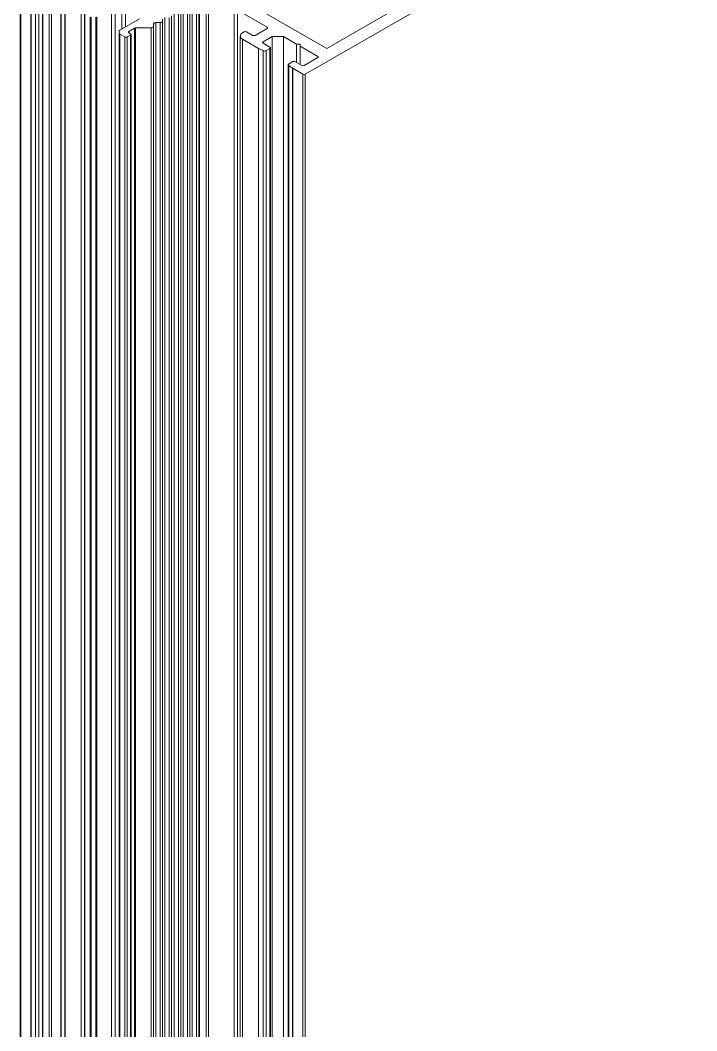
# Model space of a CAD drawing. Header units: millimetres. Extents: x 39 to 459, y 26 to 647.
# Drawn here: x 173.223 to 174.484, y 253.922 to 255.807 of the extents above; entities that cross this region are included whole.
import ezdxf

# ---------------------------------------------------------------- set-up
doc = ezdxf.new("R2010")
doc.units = ezdxf.units.MM
doc.layers.add('ANTET', color=7, linetype='Continuous')

# ---------------------------------------------------------------- blocks, each defined once
blk = doc.blocks.new('Kayıt Montajı')
at = {"color": 7, "linetype": 'Continuous', "lineweight": 15}
for p, q in [((11309.324, 2137.9323), (11310.6456, 2138.6952)), ((11309.3643, 2137.98), (11310.4515, 2138.6076)), ((11308.8764, 2138.2617), (11309.3643, 2137.98)), ((11308.7928, 2138.2372), (11308.7928, 2113.496)), ((11308.7937, 2138.236), (11308.7937, 2113.4948)), ((11308.8467, 2138.2519), (11308.8467, 2113.5107)), ((11308.851, 2138.2519), (11308.851, 2113.5107)), ((11308.8128, 2138.2249), (11308.8128, 2113.4838)), ((11308.813, 2138.2248), (11308.813, 2113.4837)), ((11308.8211, 2138.2209), (11308.8211, 2113.4797)), ((11308.8272, 2138.221), (11308.8272, 2113.4798)), ((11308.834, 2138.2249), (11308.834, 2113.4838)), ((11308.8349, 2113.485), (11308.8349, 2138.2262)), ((11308.8683, 2138.1947), (11308.8683, 2113.4535)), ((11308.8694, 2138.193), (11308.8694, 2113.4519)), ((11308.8762, 2138.1883), (11308.8762, 2113.4471)), ((11308.8764, 2138.1882), (11308.8764, 2113.447)), ((11308.9061, 2138.1711), (11308.9061, 2113.4299)), ((11308.9823, 2138.0656), (11308.9823, 2138.0166)), ((11308.989, 2138.0695), (11308.989, 2138.0205)), ((11309.1135, 2138.0675), (11309.1135, 2115.041)), ((11309.1215, 2138.0675), (11309.1215, 2115.041)), ((11309.126, 2138.0701), (11309.126, 2115.0436)), ((11309.1269, 2138.0756), (11309.1269, 2115.0492)), ((11309.1395, 2138.0829), (11309.1395, 2115.0564)), ((11309.1437, 2138.0829), (11309.1437, 2115.0564)), ((11308.9127, 2138.0455), (11308.9127, 2115.0191)), ((11308.9632, 2138.0546), (11308.9632, 2115.0282)), ((11308.9699, 2138.0585), (11308.9699, 2115.0321)), ((11309.0796, 2138.0479), (11309.0796, 2115.0214)), ((11309.0876, 2138.0479), (11309.0876, 2115.0214)), ((11309.0921, 2138.0505), (11309.0921, 2115.024)), ((11309.0966, 2138.0577), (11309.0966, 2115.0312)), ((11309.1045, 2138.0577), (11309.1045, 2115.0312)), ((11309.109, 2138.0603), (11309.109, 2115.0338)), ((11309.1914, 2138.0553), (11309.1914, 2113.3141)), ((11309.1978, 2138.0517), (11309.2529, 2138.0198)), ((11309.1978, 2138.0517), (11309.1978, 2113.3105)), ((11308.9135, 2138.0443), (11308.9135, 2115.0179)), ((11308.9231, 2138.0388), (11308.9231, 2115.0124)), ((11308.9252, 2138.0383), (11308.9252, 2115.0118)), ((11308.9337, 2138.0383), (11308.9337, 2115.0118)), ((11308.9358, 2138.0388), (11308.9358, 2115.0124)), ((11309.0152, 2138.0356), (11308.9782, 2138.0143)), ((11309.0456, 2138.0283), (11309.0536, 2138.0283)), ((11309.0456, 2138.0283), (11309.0456, 2115.0018)), ((11309.0536, 2138.0283), (11309.0536, 2115.0018)), ((11309.0581, 2138.0309), (11309.0581, 2138.0355)), ((11309.0581, 2138.0309), (11309.0581, 2115.0044)), ((11309.0626, 2138.0381), (11309.0626, 2115.0116)), ((11309.0706, 2138.0381), (11309.0706, 2115.0116)), ((11309.0751, 2138.0407), (11309.0751, 2115.0142)), ((11308.9774, 2138.0131), (11308.9774, 2138.0082)), ((11308.9774, 2138.0082), (11308.9774, 2114.9817)), ((11308.9952, 2138.0119), (11309.0058, 2138.018)), ((11308.9984, 2138.0076), (11308.9952, 2138.0094)), ((11309.0058, 2138.018), (11309.0058, 2114.9915)), ((11309.0079, 2138.0185), (11309.0366, 2138.0185)), ((11309.0079, 2138.0185), (11309.0079, 2114.992)), ((11309.0366, 2138.0185), (11309.0366, 2114.992)), ((11309.0411, 2138.0211), (11309.0411, 2138.0257)), ((11309.0411, 2138.0211), (11309.0411, 2114.9946)), ((11309.2105, 2138.0112), (11309.2073, 2138.0094)), ((11309.2264, 2138.0045), (11309.2148, 2138.0112)), ((11309.2529, 2138.0174), (11309.2307, 2138.0045)), ((11308.9782, 2138.007), (11308.9878, 2138.0015)), ((11308.9782, 2138.007), (11308.9782, 2114.9805)), ((11308.9878, 2138.0015), (11308.9878, 2114.975)), ((11308.992, 2138.0015), (11308.9984, 2138.0051)), ((11308.992, 2138.0015), (11308.992, 2114.975)), ((11308.9984, 2138.0051), (11308.9984, 2114.9787)), ((11308.9993, 2114.9799), (11308.9993, 2138.0064)), ((11309.2029, 2138.0033), (11309.2029, 2113.2621)), ((11309.2073, 2137.9972), (11309.237, 2137.98)), ((11309.2073, 2137.9972), (11309.2073, 2113.256)), ((11309.2455, 2137.9923), (11309.2625, 2138.0021)), ((11309.2582, 2137.9825), (11309.2455, 2137.9898)), ((11309.2625, 2138.0021), (11309.2837, 2138.0021)), ((11309.2625, 2138.0021), (11309.2625, 2113.2609)), ((11309.2837, 2138.0021), (11309.3081, 2137.988)), ((11309.2837, 2138.0021), (11309.2837, 2113.2609)), ((11309.237, 2137.98), (11309.237, 2113.2388)), ((11309.2372, 2137.9799), (11309.2454, 2137.976)), ((11309.2372, 2137.9799), (11309.2372, 2113.2387)), ((11309.2454, 2137.976), (11309.2454, 2113.2348)), ((11309.2515, 2137.9761), (11309.2582, 2137.98)), ((11309.2515, 2137.9761), (11309.2515, 2113.2349)), ((11309.2582, 2137.98), (11309.2582, 2113.2388)), ((11309.2591, 2113.2401), (11309.2591, 2137.9812)), ((11309.3081, 2137.988), (11309.3145, 2137.988)), ((11309.3081, 2137.988), (11309.3081, 2137.9537)), ((11309.3145, 2137.988), (11309.3145, 2137.9843)), ((11309.3145, 2137.9843), (11309.3473, 2137.9653)), ((11309.3145, 2137.9843), (11309.3145, 2137.95)), ((11309.3007, 2137.9555), (11309.2939, 2137.9516)), ((11309.3176, 2137.9482), (11309.3049, 2137.9555)), ((11309.3473, 2137.9629), (11309.3219, 2137.9482)), ((11309.2926, 2137.9498), (11309.2926, 2113.2086)), ((11309.2936, 2137.9481), (11309.3005, 2137.9434)), ((11309.2936, 2137.9481), (11309.2936, 2113.2069)), ((11309.3005, 2137.9434), (11309.3005, 2113.2022)), ((11309.3007, 2137.9433), (11309.3198, 2137.9323)), ((11309.3007, 2137.9433), (11309.3007, 2113.2021)), ((11309.3198, 2137.9323), (11309.3198, 2113.1911)), ((11309.324, 2137.9323), (11309.324, 2113.1911))]:
    blk.add_line(p, q, dxfattribs=at)
at = {"color": 8, "linetype": 'Continuous', "lineweight": 15}
for p, q in [((11308.9952, 2138.0119), (11308.9952, 2138.0094)), ((11309.2529, 2138.0198), (11309.2529, 2138.0174)), ((11309.2455, 2137.9923), (11309.2455, 2137.9898)), ((11309.3473, 2137.9653), (11309.3473, 2137.9629))]:
    blk.add_line(p, q, dxfattribs=at)
at = {"color": 7, "linetype": 'Continuous', "lineweight": 15, "flags": 128}
for points in [[(11309.0411, 2138.0257), (11309.0412, 2138.0262), (11309.0415, 2138.0267), (11309.0419, 2138.0271), (11309.0425, 2138.0275), (11309.0431, 2138.0279), (11309.0439, 2138.0281), (11309.0448, 2138.0282), (11309.0456, 2138.0283)], [(11309.0536, 2138.0283), (11309.0545, 2138.0283), (11309.0553, 2138.0285), (11309.0561, 2138.0287), (11309.0568, 2138.0291), (11309.0574, 2138.0294), (11309.0578, 2138.0299), (11309.058, 2138.0304), (11309.0581, 2138.0309)], [(11309.0366, 2138.0185), (11309.0375, 2138.0185), (11309.0384, 2138.0187), (11309.0391, 2138.0189), (11309.0398, 2138.0193), (11309.0404, 2138.0196), (11309.0408, 2138.0201), (11309.0411, 2138.0206), (11309.0411, 2138.0211)], [(11309.2939, 2137.9516), (11309.2934, 2137.9513), (11309.293, 2137.9508), (11309.2927, 2137.9504), (11309.2926, 2137.9499), (11309.2926, 2137.9494), (11309.2928, 2137.9489), (11309.2932, 2137.9485), (11309.2936, 2137.9481)]]:
    blk.add_lwpolyline(points, dxfattribs=at)
at = {"color": 7, "linetype": 'Continuous', "lineweight": 15}
for centre, radius, start, end in [((11308.9789, 2138.0129), 0.00151, 114.4229, 174.2838), ((11308.9789, 2138.0083), 0.0015, 185.5735, 245.6646), ((11308.9957, 2138.0106), 0.00131, 110.7916, 249.2676), ((11309.0078, 2138.0142), 0.00433, 88.8716, 118.0118), ((11309.2097, 2138.0033), 0.00655, 110.7854, 249.2087), ((11309.2126, 2138.0072), 0.00461, 62.6134, 117.3965), ((11309.2525, 2138.0186), 0.00131, 290.8249, 69.1751), ((11308.9899, 2138.0055), 0.00461, 242.6198, 297.39), ((11308.9979, 2138.0064), 0.00131, 290.7787, 69.1918), ((11309.2285, 2138.0086), 0.00462, 242.6321, 297.3679), ((11309.246, 2137.991), 0.00131, 110.7614, 249.2978), ((11309.2388, 2137.9832), 0.00364, 240.5895, 244.0442), ((11309.2483, 2137.9823), 0.007, 245.7011, 297.1829), ((11309.2578, 2137.9812), 0.00131, 290.8249, 69.1751), ((11309.3028, 2137.9514), 0.00462, 62.6321, 117.3679), ((11309.3469, 2137.9641), 0.00131, 290.7913, 69.1791), ((11309.3023, 2137.946), 0.00315, 235.6749, 239.4758), ((11309.3198, 2137.9523), 0.00461, 242.5819, 297.4082), ((11309.3219, 2137.9364), 0.00461, 242.6263, 297.3836)]:
    blk.add_arc(centre, radius, start, end, dxfattribs=at)

msp = doc.modelspace()

# ---------------------------------------------------------------- block references
at = {"layer": 'ANTET', "color": 0}
msp.add_blockref('Kayıt Montajı', (-11135.5698, -1882.2259), dxfattribs=at)

doc.saveas('drawing.dxf')
